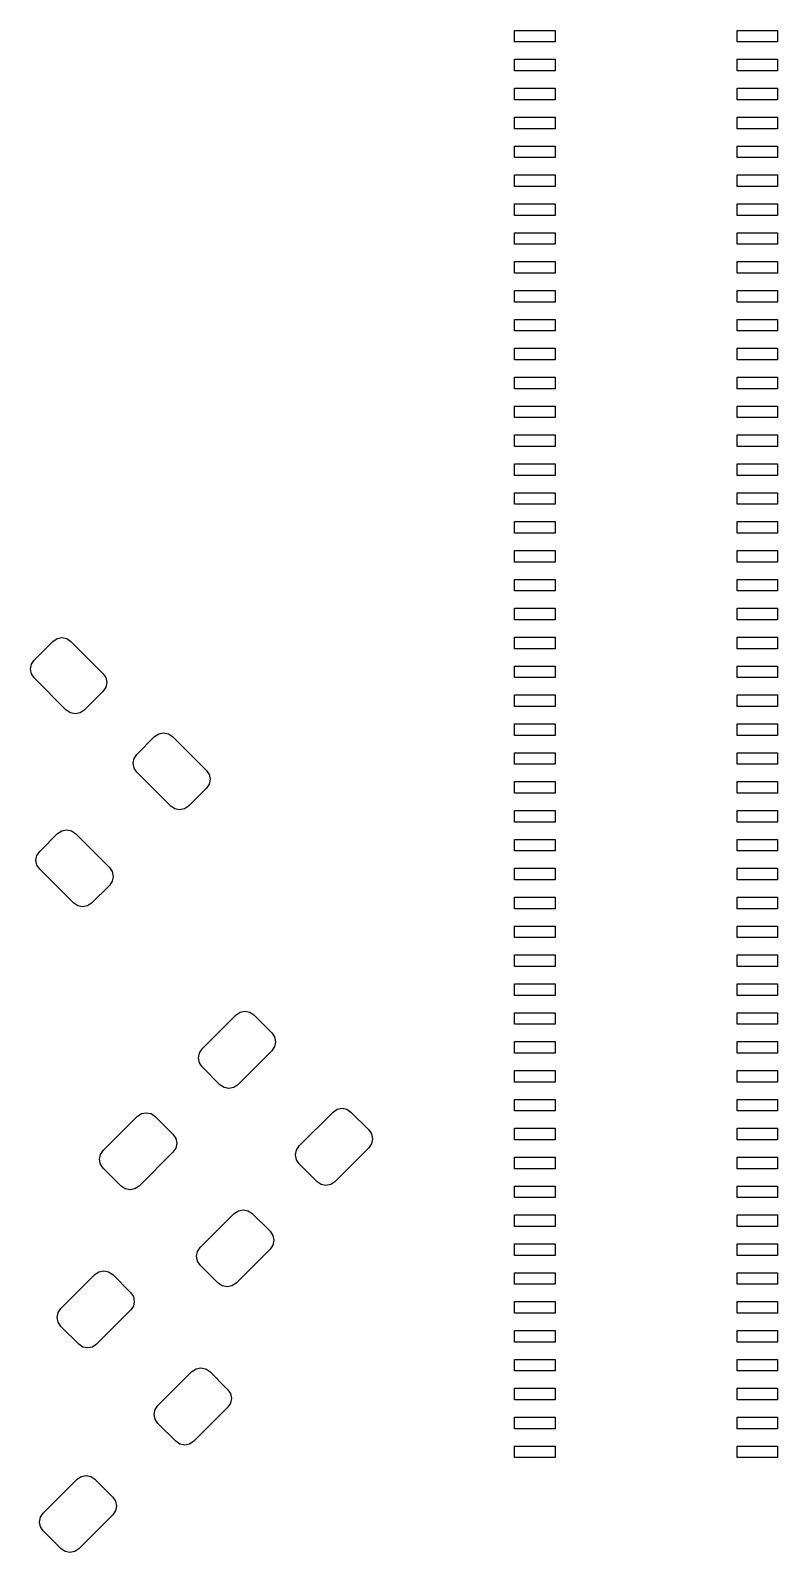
# Model space of a CAD drawing. Header units: millimetres. Extents: x 23.3 to 111.9, y -119.4 to -27.5.
# Drawn here: x 43.52 to 53.86, y -70.19 to -49.12 of the extents above; entities that cross this region are included whole.
import ezdxf

# ---------------------------------------------------------------- set-up
doc = ezdxf.new("R2010")
doc.units = ezdxf.units.MM
doc.layers.add('BLACK', color=250, linetype='CONTINUOUS')

msp = doc.modelspace()

# ---------------------------------------------------------------- linework, layer by layer
at = {"layer": 'BLACK', "linetype": 'CONTINUOUS'}
for p, q in [((50.22, -49.28), (50.22, -49.12)), ((50.22, -49.12), (50.78, -49.12)), ((50.78, -49.28), (50.22, -49.28)), ((50.78, -49.12), (50.78, -49.28)), ((53.3, -49.28), (53.3, -49.12)), ((53.3, -49.12), (53.86, -49.12)), ((53.86, -49.28), (53.3, -49.28)), ((53.86, -49.12), (53.86, -49.28)), ((50.22, -49.68), (50.22, -49.52)), ((50.22, -49.52), (50.78, -49.52)), ((50.78, -49.52), (50.78, -49.68)), ((53.3, -49.68), (53.3, -49.52)), ((53.3, -49.52), (53.86, -49.52)), ((53.86, -49.52), (53.86, -49.68)), ((50.78, -49.68), (50.22, -49.68)), ((53.86, -49.68), (53.3, -49.68)), ((50.22, -50.08), (50.22, -49.92)), ((50.22, -49.92), (50.78, -49.92)), ((50.78, -49.92), (50.78, -50.08)), ((53.3, -50.08), (53.3, -49.92)), ((53.3, -49.92), (53.86, -49.92)), ((53.86, -49.92), (53.86, -50.08)), ((50.78, -50.08), (50.22, -50.08)), ((53.86, -50.08), (53.3, -50.08)), ((50.22, -50.48), (50.22, -50.32)), ((50.22, -50.32), (50.78, -50.32)), ((50.78, -50.32), (50.78, -50.48)), ((53.3, -50.48), (53.3, -50.32)), ((53.3, -50.32), (53.86, -50.32)), ((53.86, -50.32), (53.86, -50.48)), ((50.78, -50.48), (50.22, -50.48)), ((53.86, -50.48), (53.3, -50.48)), ((50.22, -50.88), (50.22, -50.72)), ((50.22, -50.72), (50.78, -50.72)), ((50.78, -50.72), (50.78, -50.88)), ((53.3, -50.88), (53.3, -50.72)), ((53.3, -50.72), (53.86, -50.72)), ((53.86, -50.72), (53.86, -50.88)), ((50.78, -50.88), (50.22, -50.88)), ((53.86, -50.88), (53.3, -50.88)), ((50.22, -51.28), (50.22, -51.12)), ((50.22, -51.12), (50.78, -51.12)), ((50.78, -51.12), (50.78, -51.28)), ((53.3, -51.28), (53.3, -51.12)), ((53.3, -51.12), (53.86, -51.12)), ((53.86, -51.12), (53.86, -51.28)), ((50.78, -51.28), (50.22, -51.28)), ((53.86, -51.28), (53.3, -51.28)), ((50.22, -51.68), (50.22, -51.52)), ((50.22, -51.52), (50.78, -51.52)), ((50.78, -51.52), (50.78, -51.68)), ((53.3, -51.68), (53.3, -51.52)), ((53.3, -51.52), (53.86, -51.52)), ((53.86, -51.52), (53.86, -51.68)), ((50.78, -51.68), (50.22, -51.68)), ((53.86, -51.68), (53.3, -51.68)), ((50.22, -52.08), (50.22, -51.92)), ((50.22, -51.92), (50.78, -51.92)), ((50.78, -51.92), (50.78, -52.08)), ((53.3, -52.08), (53.3, -51.92)), ((53.3, -51.92), (53.86, -51.92)), ((53.86, -51.92), (53.86, -52.08)), ((50.78, -52.08), (50.22, -52.08)), ((53.86, -52.08), (53.3, -52.08)), ((50.22, -52.48), (50.22, -52.32)), ((50.22, -52.32), (50.78, -52.32)), ((50.78, -52.32), (50.78, -52.48)), ((53.3, -52.48), (53.3, -52.32)), ((53.3, -52.32), (53.86, -52.32)), ((53.86, -52.32), (53.86, -52.48)), ((50.78, -52.48), (50.22, -52.48)), ((53.86, -52.48), (53.3, -52.48)), ((50.22, -52.88), (50.22, -52.72)), ((50.22, -52.72), (50.78, -52.72)), ((50.78, -52.88), (50.22, -52.88)), ((50.78, -52.72), (50.78, -52.88)), ((53.3, -52.88), (53.3, -52.72)), ((53.3, -52.72), (53.86, -52.72)), ((53.86, -52.88), (53.3, -52.88)), ((53.86, -52.72), (53.86, -52.88)), ((50.22, -53.28), (50.22, -53.12)), ((50.22, -53.12), (50.78, -53.12)), ((50.78, -53.28), (50.22, -53.28)), ((50.78, -53.12), (50.78, -53.28)), ((53.3, -53.28), (53.3, -53.12)), ((53.3, -53.12), (53.86, -53.12)), ((53.86, -53.28), (53.3, -53.28)), ((53.86, -53.12), (53.86, -53.28)), ((50.22, -53.68), (50.22, -53.52)), ((50.22, -53.52), (50.78, -53.52)), ((50.78, -53.52), (50.78, -53.68)), ((53.3, -53.68), (53.3, -53.52)), ((53.3, -53.52), (53.86, -53.52)), ((53.86, -53.52), (53.86, -53.68)), ((50.78, -53.68), (50.22, -53.68)), ((53.86, -53.68), (53.3, -53.68)), ((50.22, -54.08), (50.22, -53.92)), ((50.22, -53.92), (50.78, -53.92)), ((50.78, -53.92), (50.78, -54.08)), ((53.3, -54.08), (53.3, -53.92)), ((53.3, -53.92), (53.86, -53.92)), ((53.86, -53.92), (53.86, -54.08)), ((50.78, -54.08), (50.22, -54.08)), ((53.86, -54.08), (53.3, -54.08)), ((50.22, -54.48), (50.22, -54.32)), ((50.22, -54.32), (50.78, -54.32)), ((50.78, -54.32), (50.78, -54.48)), ((53.3, -54.48), (53.3, -54.32)), ((53.3, -54.32), (53.86, -54.32)), ((53.86, -54.32), (53.86, -54.48)), ((50.78, -54.48), (50.22, -54.48)), ((53.86, -54.48), (53.3, -54.48)), ((50.22, -54.88), (50.22, -54.72)), ((50.22, -54.72), (50.78, -54.72)), ((50.78, -54.72), (50.78, -54.88)), ((53.3, -54.88), (53.3, -54.72)), ((53.3, -54.72), (53.86, -54.72)), ((53.86, -54.72), (53.86, -54.88)), ((50.78, -54.88), (50.22, -54.88)), ((53.86, -54.88), (53.3, -54.88)), ((50.22, -55.28), (50.22, -55.12)), ((50.22, -55.12), (50.78, -55.12)), ((50.78, -55.12), (50.78, -55.28)), ((53.3, -55.28), (53.3, -55.12)), ((53.3, -55.12), (53.86, -55.12)), ((53.86, -55.12), (53.86, -55.28)), ((50.78, -55.28), (50.22, -55.28)), ((53.86, -55.28), (53.3, -55.28)), ((50.22, -55.68), (50.22, -55.52)), ((50.22, -55.52), (50.78, -55.52)), ((50.78, -55.52), (50.78, -55.68)), ((53.3, -55.68), (53.3, -55.52)), ((53.3, -55.52), (53.86, -55.52)), ((53.86, -55.52), (53.86, -55.68)), ((50.78, -55.68), (50.22, -55.68)), ((53.86, -55.68), (53.3, -55.68)), ((50.22, -56.08), (50.22, -55.92)), ((50.22, -55.92), (50.78, -55.92)), ((50.78, -55.92), (50.78, -56.08)), ((53.3, -56.08), (53.3, -55.92)), ((53.3, -55.92), (53.86, -55.92)), ((53.86, -55.92), (53.86, -56.08)), ((50.78, -56.08), (50.22, -56.08)), ((53.86, -56.08), (53.3, -56.08)), ((50.22, -56.48), (50.22, -56.32)), ((50.22, -56.32), (50.78, -56.32)), ((50.78, -56.48), (50.22, -56.48)), ((50.78, -56.32), (50.78, -56.48)), ((53.3, -56.48), (53.3, -56.32)), ((53.3, -56.32), (53.86, -56.32)), ((53.86, -56.48), (53.3, -56.48)), ((53.86, -56.32), (53.86, -56.48)), ((50.22, -56.88), (50.22, -56.72)), ((50.22, -56.72), (50.78, -56.72)), ((50.78, -56.88), (50.22, -56.88)), ((50.78, -56.72), (50.78, -56.88)), ((53.3, -56.88), (53.3, -56.72)), ((53.3, -56.72), (53.86, -56.72)), ((53.86, -56.88), (53.3, -56.88)), ((53.86, -56.72), (53.86, -56.88)), ((50.22, -57.28), (50.22, -57.12)), ((50.22, -57.12), (50.78, -57.12)), ((50.78, -57.28), (50.22, -57.28)), ((50.78, -57.12), (50.78, -57.28)), ((53.3, -57.28), (53.3, -57.12)), ((53.3, -57.12), (53.86, -57.12)), ((53.86, -57.28), (53.3, -57.28)), ((53.86, -57.12), (53.86, -57.28)), ((43.885458, -57.540416), (43.952427, -57.527095)), ((43.952427, -57.527095), (44.019397, -57.540416)), ((50.22, -57.68), (50.22, -57.52)), ((50.22, -57.52), (50.78, -57.52)), ((50.78, -57.52), (50.78, -57.68)), ((53.3, -57.68), (53.3, -57.52)), ((53.3, -57.52), (53.86, -57.52)), ((53.86, -57.52), (53.86, -57.68)), ((43.568822, -57.838214), (43.828684, -57.578352)), ((43.828684, -57.578352), (43.885458, -57.540416)), ((44.019397, -57.540416), (44.076171, -57.578352)), ((44.076171, -57.578352), (44.521648, -58.023829)), ((50.78, -57.68), (50.22, -57.68)), ((53.86, -57.68), (53.3, -57.68)), ((43.517565, -57.961957), (43.530886, -57.894988)), ((43.530886, -57.894988), (43.568822, -57.838214)), ((50.22, -58.08), (50.22, -57.92)), ((50.22, -57.92), (50.78, -57.92)), ((50.78, -57.92), (50.78, -58.08)), ((53.3, -58.08), (53.3, -57.92)), ((53.3, -57.92), (53.86, -57.92)), ((53.86, -57.92), (53.86, -58.08)), ((43.530886, -58.028927), (43.517565, -57.961957)), ((43.568822, -58.085701), (43.530886, -58.028927)), ((44.014299, -58.531178), (43.568822, -58.085701)), ((44.521648, -58.023829), (44.559584, -58.080603)), ((44.559584, -58.080603), (44.572905, -58.147573)), ((44.572905, -58.147573), (44.559584, -58.214542)), ((50.78, -58.08), (50.22, -58.08)), ((53.86, -58.08), (53.3, -58.08)), ((44.521648, -58.271316), (44.261786, -58.531178)), ((44.559584, -58.214542), (44.521648, -58.271316)), ((50.22, -58.48), (50.22, -58.32)), ((50.22, -58.32), (50.78, -58.32)), ((50.78, -58.32), (50.78, -58.48)), ((53.3, -58.48), (53.3, -58.32)), ((53.3, -58.32), (53.86, -58.32)), ((53.86, -58.32), (53.86, -58.48)), ((44.071073, -58.569114), (44.014299, -58.531178)), ((44.138043, -58.582435), (44.071073, -58.569114)), ((44.205012, -58.569114), (44.138043, -58.582435)), ((44.261786, -58.531178), (44.205012, -58.569114)), ((50.78, -58.48), (50.22, -58.48)), ((53.86, -58.48), (53.3, -58.48)), ((50.22, -58.88), (50.22, -58.72)), ((50.22, -58.72), (50.78, -58.72)), ((50.78, -58.72), (50.78, -58.88)), ((53.3, -58.88), (53.3, -58.72)), ((53.3, -58.72), (53.86, -58.72)), ((53.86, -58.72), (53.86, -58.88)), ((44.989151, -59.143136), (45.236638, -58.895649)), ((45.236638, -58.895649), (45.293412, -58.857713)), ((45.293412, -58.857713), (45.360382, -58.844392)), ((45.360382, -58.844392), (45.427351, -58.857713)), ((45.427351, -58.857713), (45.484125, -58.895649)), ((45.484125, -58.895649), (45.954351, -59.365875)), ((50.78, -58.88), (50.22, -58.88)), ((53.86, -58.88), (53.3, -58.88)), ((44.937894, -59.26688), (44.951215, -59.19991)), ((44.951215, -59.19991), (44.989151, -59.143136)), ((50.22, -59.28), (50.22, -59.12)), ((50.22, -59.12), (50.78, -59.12)), ((50.78, -59.12), (50.78, -59.28)), ((53.3, -59.28), (53.3, -59.12)), ((53.3, -59.12), (53.86, -59.12)), ((53.86, -59.12), (53.86, -59.28)), ((44.951215, -59.333849), (44.937894, -59.26688)), ((44.989151, -59.390623), (44.951215, -59.333849)), ((45.459377, -59.860849), (44.989151, -59.390623)), ((45.954351, -59.365875), (45.992287, -59.422649)), ((45.992287, -59.422649), (46.005608, -59.489618)), ((50.78, -59.28), (50.22, -59.28)), ((53.86, -59.28), (53.3, -59.28)), ((45.954351, -59.613362), (45.706864, -59.860849)), ((45.992287, -59.556588), (45.954351, -59.613362)), ((46.005608, -59.489618), (45.992287, -59.556588)), ((50.22, -59.68), (50.22, -59.52)), ((50.22, -59.52), (50.78, -59.52)), ((50.78, -59.52), (50.78, -59.68)), ((53.3, -59.68), (53.3, -59.52)), ((53.3, -59.52), (53.86, -59.52)), ((53.86, -59.52), (53.86, -59.68)), ((50.78, -59.68), (50.22, -59.68)), ((53.86, -59.68), (53.3, -59.68)), ((45.516151, -59.898785), (45.459377, -59.860849)), ((45.58312, -59.912106), (45.516151, -59.898785)), ((45.65009, -59.898785), (45.58312, -59.912106)), ((45.706864, -59.860849), (45.65009, -59.898785)), ((50.22, -60.08), (50.22, -59.92)), ((50.22, -59.92), (50.78, -59.92)), ((50.78, -59.92), (50.78, -60.08)), ((53.3, -60.08), (53.3, -59.92)), ((53.3, -59.92), (53.86, -59.92)), ((53.86, -59.92), (53.86, -60.08)), ((43.645649, -60.486638), (43.893136, -60.239151)), ((43.893136, -60.239151), (43.94991, -60.201215)), ((43.94991, -60.201215), (44.01688, -60.187894)), ((44.01688, -60.187894), (44.083849, -60.201215)), ((44.083849, -60.201215), (44.140623, -60.239151)), ((44.140623, -60.239151), (44.610849, -60.709377)), ((50.78, -60.08), (50.22, -60.08)), ((53.86, -60.08), (53.3, -60.08)), ((50.22, -60.48), (50.22, -60.32)), ((50.22, -60.32), (50.78, -60.32)), ((50.78, -60.48), (50.22, -60.48)), ((50.78, -60.32), (50.78, -60.48)), ((53.3, -60.48), (53.3, -60.32)), ((53.3, -60.32), (53.86, -60.32)), ((53.86, -60.48), (53.3, -60.48)), ((53.86, -60.32), (53.86, -60.48)), ((43.594392, -60.610382), (43.607713, -60.543412)), ((43.607713, -60.677351), (43.594392, -60.610382)), ((43.607713, -60.543412), (43.645649, -60.486638)), ((43.645649, -60.734125), (43.607713, -60.677351)), ((44.115875, -61.204351), (43.645649, -60.734125)), ((44.610849, -60.709377), (44.648785, -60.766151)), ((44.648785, -60.90009), (44.610849, -60.956864)), ((44.648785, -60.766151), (44.662106, -60.83312)), ((44.662106, -60.83312), (44.648785, -60.90009)), ((50.22, -60.88), (50.22, -60.72)), ((50.22, -60.72), (50.78, -60.72)), ((50.78, -60.88), (50.22, -60.88)), ((50.78, -60.72), (50.78, -60.88)), ((53.3, -60.88), (53.3, -60.72)), ((53.3, -60.72), (53.86, -60.72)), ((53.86, -60.88), (53.3, -60.88)), ((53.86, -60.72), (53.86, -60.88)), ((44.610849, -60.956864), (44.363362, -61.204351)), ((44.172649, -61.242287), (44.115875, -61.204351)), ((44.239618, -61.255608), (44.172649, -61.242287)), ((44.306588, -61.242287), (44.239618, -61.255608)), ((44.363362, -61.204351), (44.306588, -61.242287)), ((50.22, -61.28), (50.22, -61.12)), ((50.22, -61.12), (50.78, -61.12)), ((50.78, -61.28), (50.22, -61.28)), ((50.78, -61.12), (50.78, -61.28)), ((53.3, -61.28), (53.3, -61.12)), ((53.3, -61.12), (53.86, -61.12)), ((53.86, -61.28), (53.3, -61.28)), ((53.86, -61.12), (53.86, -61.28)), ((50.22, -61.68), (50.22, -61.52)), ((50.22, -61.52), (50.78, -61.52)), ((50.78, -61.52), (50.78, -61.68)), ((53.3, -61.68), (53.3, -61.52)), ((53.3, -61.52), (53.86, -61.52)), ((53.86, -61.52), (53.86, -61.68)), ((50.78, -61.68), (50.22, -61.68)), ((53.86, -61.68), (53.3, -61.68)), ((50.22, -62.08), (50.22, -61.92)), ((50.22, -61.92), (50.78, -61.92)), ((50.78, -61.92), (50.78, -62.08)), ((53.3, -62.08), (53.3, -61.92)), ((53.3, -61.92), (53.86, -61.92)), ((53.86, -61.92), (53.86, -62.08)), ((50.78, -62.08), (50.22, -62.08)), ((53.86, -62.08), (53.3, -62.08)), ((50.22, -62.48), (50.22, -62.32)), ((50.22, -62.32), (50.78, -62.32)), ((50.78, -62.32), (50.78, -62.48)), ((53.3, -62.48), (53.3, -62.32)), ((53.3, -62.32), (53.86, -62.32)), ((53.86, -62.32), (53.86, -62.48)), ((50.78, -62.48), (50.22, -62.48)), ((53.86, -62.48), (53.3, -62.48)), ((45.893649, -63.222017), (46.363875, -62.751791)), ((46.363875, -62.751791), (46.420649, -62.713855)), ((46.420649, -62.713855), (46.487618, -62.700534)), ((46.487618, -62.700534), (46.554588, -62.713855)), ((46.554588, -62.713855), (46.611362, -62.751791)), ((46.611362, -62.751791), (46.858849, -62.999278)), ((50.22, -62.88), (50.22, -62.72)), ((50.22, -62.72), (50.78, -62.72)), ((50.78, -62.72), (50.78, -62.88)), ((53.3, -62.88), (53.3, -62.72)), ((53.3, -62.72), (53.86, -62.72)), ((53.86, -62.72), (53.86, -62.88)), ((46.858849, -62.999278), (46.896785, -63.056052)), ((50.78, -62.88), (50.22, -62.88)), ((53.86, -62.88), (53.3, -62.88)), ((45.855713, -63.278791), (45.893649, -63.222017)), ((46.896785, -63.189991), (46.858849, -63.246765)), ((46.896785, -63.056052), (46.910106, -63.123022)), ((46.910106, -63.123022), (46.896785, -63.189991)), ((50.22, -63.28), (50.22, -63.12)), ((50.22, -63.12), (50.78, -63.12)), ((50.78, -63.12), (50.78, -63.28)), ((53.3, -63.28), (53.3, -63.12)), ((53.3, -63.12), (53.86, -63.12)), ((53.86, -63.12), (53.86, -63.28)), ((45.842392, -63.34576), (45.855713, -63.278791)), ((45.855713, -63.41273), (45.842392, -63.34576)), ((45.893649, -63.469504), (45.855713, -63.41273)), ((46.858849, -63.246765), (46.388623, -63.716991)), ((50.78, -63.28), (50.22, -63.28)), ((53.86, -63.28), (53.3, -63.28)), ((46.141136, -63.716991), (45.893649, -63.469504)), ((50.22, -63.68), (50.22, -63.52)), ((50.22, -63.52), (50.78, -63.52)), ((50.78, -63.52), (50.78, -63.68)), ((53.3, -63.68), (53.3, -63.52)), ((53.3, -63.52), (53.86, -63.52)), ((53.86, -63.52), (53.86, -63.68)), ((46.19791, -63.754927), (46.141136, -63.716991)), ((46.26488, -63.768248), (46.19791, -63.754927)), ((46.331849, -63.754927), (46.26488, -63.768248)), ((46.388623, -63.716991), (46.331849, -63.754927)), ((50.78, -63.68), (50.22, -63.68)), ((53.86, -63.68), (53.3, -63.68)), ((47.707377, -64.095293), (47.764151, -64.057357)), ((47.764151, -64.057357), (47.83112, -64.044036)), ((47.83112, -64.044036), (47.89809, -64.057357)), ((47.89809, -64.057357), (47.954864, -64.095293)), ((50.22, -64.08), (50.22, -63.92)), ((50.22, -63.92), (50.78, -63.92)), ((50.78, -63.92), (50.78, -64.08)), ((53.3, -64.08), (53.3, -63.92)), ((53.3, -63.92), (53.86, -63.92)), ((53.86, -63.92), (53.86, -64.08)), ((44.525649, -64.625875), (44.995875, -64.155649)), ((44.995875, -64.155649), (45.052649, -64.117713)), ((45.052649, -64.117713), (45.119618, -64.104392)), ((45.119618, -64.104392), (45.186588, -64.117713)), ((45.186588, -64.117713), (45.243362, -64.155649)), ((45.243362, -64.155649), (45.490849, -64.403136)), ((47.237151, -64.565519), (47.707377, -64.095293)), ((47.954864, -64.095293), (48.202351, -64.34278)), ((50.78, -64.08), (50.22, -64.08)), ((53.86, -64.08), (53.3, -64.08)), ((45.490849, -64.403136), (45.528785, -64.45991)), ((45.528785, -64.45991), (45.542106, -64.52688)), ((48.202351, -64.34278), (48.240287, -64.399554)), ((48.240287, -64.399554), (48.253608, -64.466524)), ((48.253608, -64.466524), (48.240287, -64.533493)), ((50.22, -64.48), (50.22, -64.32)), ((50.22, -64.32), (50.78, -64.32)), ((50.78, -64.48), (50.22, -64.48)), ((50.78, -64.32), (50.78, -64.48)), ((53.3, -64.48), (53.3, -64.32)), ((53.3, -64.32), (53.86, -64.32)), ((53.86, -64.48), (53.3, -64.48)), ((53.86, -64.32), (53.86, -64.48)), ((44.474392, -64.749618), (44.487713, -64.682649)), ((44.487713, -64.682649), (44.525649, -64.625875)), ((45.490849, -64.650623), (45.020623, -65.120849)), ((45.528785, -64.593849), (45.490849, -64.650623)), ((45.542106, -64.52688), (45.528785, -64.593849)), ((47.185894, -64.689262), (47.199215, -64.622293)), ((47.199215, -64.756232), (47.185894, -64.689262)), ((47.199215, -64.622293), (47.237151, -64.565519)), ((48.202351, -64.590267), (47.732125, -65.060493)), ((48.240287, -64.533493), (48.202351, -64.590267)), ((44.487713, -64.816588), (44.474392, -64.749618)), ((44.525649, -64.873362), (44.487713, -64.816588)), ((44.773136, -65.120849), (44.525649, -64.873362)), ((47.237151, -64.813006), (47.199215, -64.756232)), ((47.484638, -65.060493), (47.237151, -64.813006)), ((50.22, -64.88), (50.22, -64.72)), ((50.22, -64.72), (50.78, -64.72)), ((50.78, -64.88), (50.22, -64.88)), ((50.78, -64.72), (50.78, -64.88)), ((53.3, -64.88), (53.3, -64.72)), ((53.3, -64.72), (53.86, -64.72)), ((53.86, -64.88), (53.3, -64.88)), ((53.86, -64.72), (53.86, -64.88)), ((44.82991, -65.158785), (44.773136, -65.120849)), ((45.020623, -65.120849), (44.963849, -65.158785)), ((47.541412, -65.098429), (47.484638, -65.060493)), ((47.608382, -65.11175), (47.541412, -65.098429)), ((47.675351, -65.098429), (47.608382, -65.11175)), ((47.732125, -65.060493), (47.675351, -65.098429)), ((50.22, -65.28), (50.22, -65.12)), ((50.22, -65.12), (50.78, -65.12)), ((50.78, -65.12), (50.78, -65.28)), ((53.3, -65.28), (53.3, -65.12)), ((53.3, -65.12), (53.86, -65.12)), ((53.86, -65.12), (53.86, -65.28)), ((44.89688, -65.172106), (44.82991, -65.158785)), ((44.963849, -65.158785), (44.89688, -65.172106)), ((50.78, -65.28), (50.22, -65.28)), ((53.86, -65.28), (53.3, -65.28)), ((45.869151, -65.969377), (46.339377, -65.499151)), ((46.339377, -65.499151), (46.396151, -65.461215)), ((46.396151, -65.461215), (46.46312, -65.447894)), ((46.46312, -65.447894), (46.53009, -65.461215)), ((46.53009, -65.461215), (46.586864, -65.499151)), ((46.586864, -65.499151), (46.834351, -65.746638)), ((50.22, -65.68), (50.22, -65.52)), ((50.22, -65.52), (50.78, -65.52)), ((50.78, -65.52), (50.78, -65.68)), ((53.3, -65.68), (53.3, -65.52)), ((53.3, -65.52), (53.86, -65.52)), ((53.86, -65.52), (53.86, -65.68)), ((46.834351, -65.746638), (46.872287, -65.803412)), ((50.78, -65.68), (50.22, -65.68)), ((53.86, -65.68), (53.3, -65.68)), ((46.872287, -65.937351), (46.834351, -65.994125)), ((46.872287, -65.803412), (46.885608, -65.870382)), ((46.885608, -65.870382), (46.872287, -65.937351)), ((50.22, -66.08), (50.22, -65.92)), ((50.22, -65.92), (50.78, -65.92)), ((50.78, -65.92), (50.78, -66.08)), ((53.3, -66.08), (53.3, -65.92)), ((53.3, -65.92), (53.86, -65.92)), ((53.86, -65.92), (53.86, -66.08)), ((45.817894, -66.09312), (45.831215, -66.026151)), ((45.831215, -66.16009), (45.817894, -66.09312)), ((45.831215, -66.026151), (45.869151, -65.969377)), ((45.869151, -66.216864), (45.831215, -66.16009)), ((46.834351, -65.994125), (46.364125, -66.464351)), ((50.78, -66.08), (50.22, -66.08)), ((53.86, -66.08), (53.3, -66.08)), ((43.938897, -66.815874), (44.409123, -66.345648)), ((44.409123, -66.345648), (44.465897, -66.307712)), ((44.465897, -66.307712), (44.532866, -66.294391)), ((44.532866, -66.294391), (44.599836, -66.307712)), ((44.599836, -66.307712), (44.65661, -66.345648)), ((44.65661, -66.345648), (44.904097, -66.593135)), ((46.116638, -66.464351), (45.869151, -66.216864)), ((50.22, -66.48), (50.22, -66.32)), ((50.22, -66.32), (50.78, -66.32)), ((50.78, -66.32), (50.78, -66.48)), ((53.3, -66.48), (53.3, -66.32)), ((53.3, -66.32), (53.86, -66.32)), ((53.86, -66.32), (53.86, -66.48)), ((44.904097, -66.593135), (44.942033, -66.649909)), ((46.173412, -66.502287), (46.116638, -66.464351)), ((46.240382, -66.515608), (46.173412, -66.502287)), ((46.307351, -66.502287), (46.240382, -66.515608)), ((46.364125, -66.464351), (46.307351, -66.502287)), ((50.78, -66.48), (50.22, -66.48)), ((53.86, -66.48), (53.3, -66.48)), ((44.942033, -66.783848), (44.904097, -66.840622)), ((44.942033, -66.649909), (44.955354, -66.716879)), ((44.955354, -66.716879), (44.942033, -66.783848)), ((50.22, -66.88), (50.22, -66.72)), ((50.22, -66.72), (50.78, -66.72)), ((50.78, -66.72), (50.78, -66.88)), ((53.3, -66.88), (53.3, -66.72)), ((53.3, -66.72), (53.86, -66.72)), ((53.86, -66.72), (53.86, -66.88)), ((43.88764, -66.939617), (43.900961, -66.872648)), ((43.900961, -67.006587), (43.88764, -66.939617)), ((43.900961, -66.872648), (43.938897, -66.815874)), ((43.938897, -67.063361), (43.900961, -67.006587)), ((44.904097, -66.840622), (44.433871, -67.310848)), ((50.78, -66.88), (50.22, -66.88)), ((53.86, -66.88), (53.3, -66.88)), ((44.186384, -67.310848), (43.938897, -67.063361)), ((50.22, -67.28), (50.22, -67.12)), ((50.22, -67.12), (50.78, -67.12)), ((50.78, -67.12), (50.78, -67.28)), ((53.3, -67.28), (53.3, -67.12)), ((53.3, -67.12), (53.86, -67.12)), ((53.86, -67.12), (53.86, -67.28)), ((44.243158, -67.348784), (44.186384, -67.310848)), ((44.310128, -67.362105), (44.243158, -67.348784)), ((44.377097, -67.348784), (44.310128, -67.362105)), ((44.433871, -67.310848), (44.377097, -67.348784)), ((50.78, -67.28), (50.22, -67.28)), ((53.86, -67.28), (53.3, -67.28)), ((45.809399, -67.651214), (45.876368, -67.637893)), ((45.876368, -67.637893), (45.943338, -67.651214)), ((50.22, -67.68), (50.22, -67.52)), ((50.22, -67.52), (50.78, -67.52)), ((50.78, -67.52), (50.78, -67.68)), ((53.3, -67.68), (53.3, -67.52)), ((53.3, -67.52), (53.86, -67.52)), ((53.86, -67.52), (53.86, -67.68)), ((45.282399, -68.159376), (45.752625, -67.68915)), ((45.752625, -67.68915), (45.809399, -67.651214)), ((45.943338, -67.651214), (46.000112, -67.68915)), ((46.000112, -67.68915), (46.247599, -67.936637)), ((50.78, -67.68), (50.22, -67.68)), ((53.86, -67.68), (53.3, -67.68)), ((46.247599, -67.936637), (46.285535, -67.993411)), ((46.285535, -67.993411), (46.298856, -68.060381)), ((46.298856, -68.060381), (46.285535, -68.12735)), ((50.22, -68.08), (50.22, -67.92)), ((50.22, -67.92), (50.78, -67.92)), ((50.78, -67.92), (50.78, -68.08)), ((53.3, -68.08), (53.3, -67.92)), ((53.3, -67.92), (53.86, -67.92)), ((53.86, -67.92), (53.86, -68.08)), ((45.231142, -68.283119), (45.244463, -68.21615)), ((45.244463, -68.21615), (45.282399, -68.159376)), ((46.247599, -68.184124), (45.777373, -68.65435)), ((46.285535, -68.12735), (46.247599, -68.184124)), ((50.78, -68.08), (50.22, -68.08)), ((53.86, -68.08), (53.3, -68.08)), ((45.244463, -68.350089), (45.231142, -68.283119)), ((45.282399, -68.406863), (45.244463, -68.350089)), ((45.529886, -68.65435), (45.282399, -68.406863)), ((50.22, -68.48), (50.22, -68.32)), ((50.22, -68.32), (50.78, -68.32)), ((50.78, -68.48), (50.22, -68.48)), ((50.78, -68.32), (50.78, -68.48)), ((53.3, -68.48), (53.3, -68.32)), ((53.3, -68.32), (53.86, -68.32)), ((53.86, -68.48), (53.3, -68.48)), ((53.86, -68.32), (53.86, -68.48)), ((45.58666, -68.692286), (45.529886, -68.65435)), ((45.65363, -68.705607), (45.58666, -68.692286)), ((45.720599, -68.692286), (45.65363, -68.705607)), ((45.777373, -68.65435), (45.720599, -68.692286)), ((50.22, -68.88), (50.22, -68.72)), ((50.22, -68.72), (50.78, -68.72)), ((50.78, -68.88), (50.22, -68.88)), ((50.78, -68.72), (50.78, -68.88)), ((53.3, -68.88), (53.3, -68.72)), ((53.3, -68.72), (53.86, -68.72)), ((53.86, -68.88), (53.3, -68.88)), ((53.86, -68.72), (53.86, -68.88)), ((43.693186, -69.64859), (44.163412, -69.178364)), ((44.163412, -69.178364), (44.220186, -69.140428)), ((44.220186, -69.140428), (44.287155, -69.127107)), ((44.287155, -69.127107), (44.354125, -69.140428)), ((44.354125, -69.140428), (44.410899, -69.178364)), ((44.410899, -69.178364), (44.658386, -69.425851)), ((44.658386, -69.425851), (44.696322, -69.482625)), ((44.696322, -69.482625), (44.709643, -69.549595)), ((43.641929, -69.772333), (43.65525, -69.705364)), ((43.65525, -69.705364), (43.693186, -69.64859)), ((44.658386, -69.673338), (44.18816, -70.143564)), ((44.696322, -69.616564), (44.658386, -69.673338)), ((44.709643, -69.549595), (44.696322, -69.616564)), ((43.65525, -69.839303), (43.641929, -69.772333)), ((43.693186, -69.896077), (43.65525, -69.839303)), ((43.940673, -70.143564), (43.693186, -69.896077)), ((43.997447, -70.1815), (43.940673, -70.143564)), ((44.18816, -70.143564), (44.131386, -70.1815)), ((44.064417, -70.194821), (43.997447, -70.1815)), ((44.131386, -70.1815), (44.064417, -70.194821))]:
    msp.add_line(p, q, dxfattribs=at)

doc.saveas('drawing.dxf')
